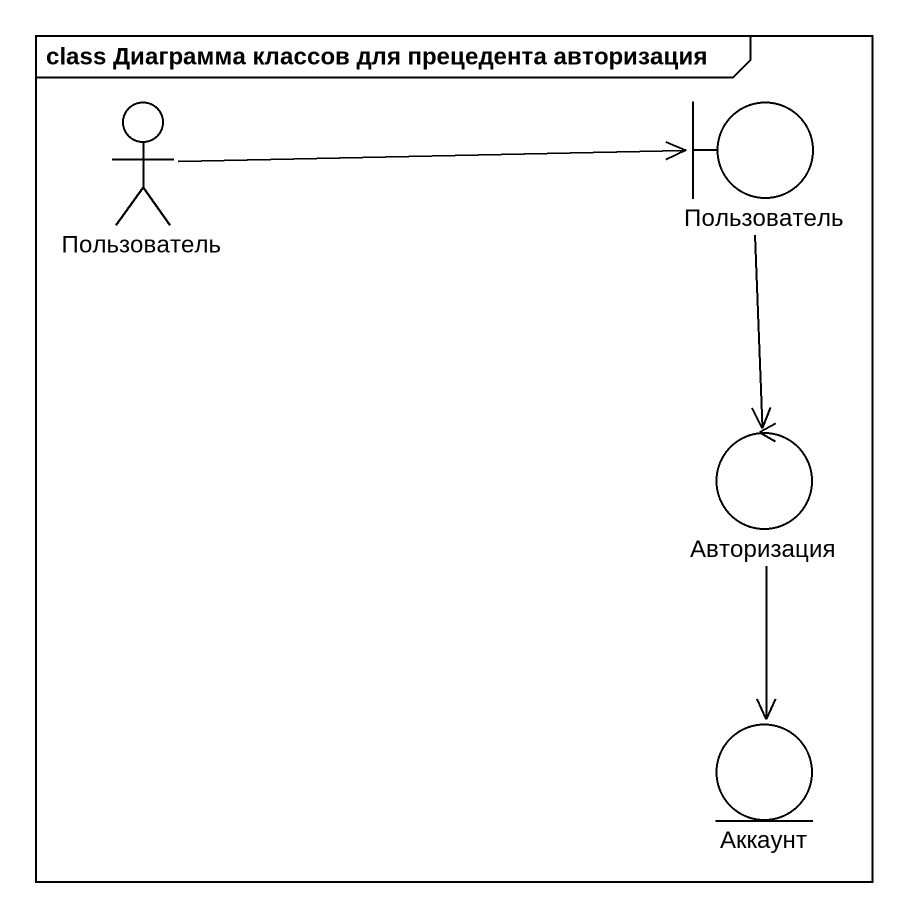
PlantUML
@startuml
mainframe class Диаграмма классов для прецедента авторизация
actor Пользователь
boundary "Пользователь" as Пользователь_2
control Авторизация
entity Аккаунт
Пользователь -right-> Пользователь_2
Пользователь_2 --> Авторизация
Авторизация --> Аккаунт
@enduml
